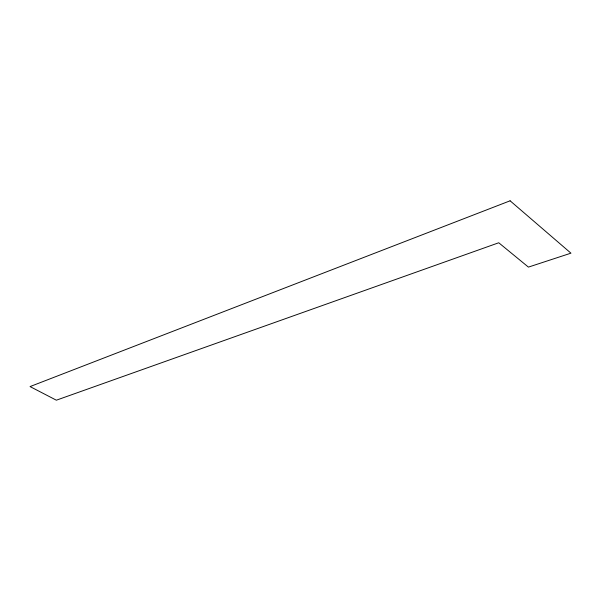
<?xml version="1.0" encoding="UTF-8"?>
<svg xmlns="http://www.w3.org/2000/svg" width="601" height="601" viewBox="0 0 601 601"><rect width="100%" height="100%" fill="white"/><g stroke="black" fill="none" stroke-linecap="round" stroke-linejoin="round"><path stroke-width="0.9" d="M510.106 200.802L30.05 386.578L56.344 400.198L498.747 242.766L528.422 267.107L570.95 253.171L510.106 200.802"/></g></svg>
